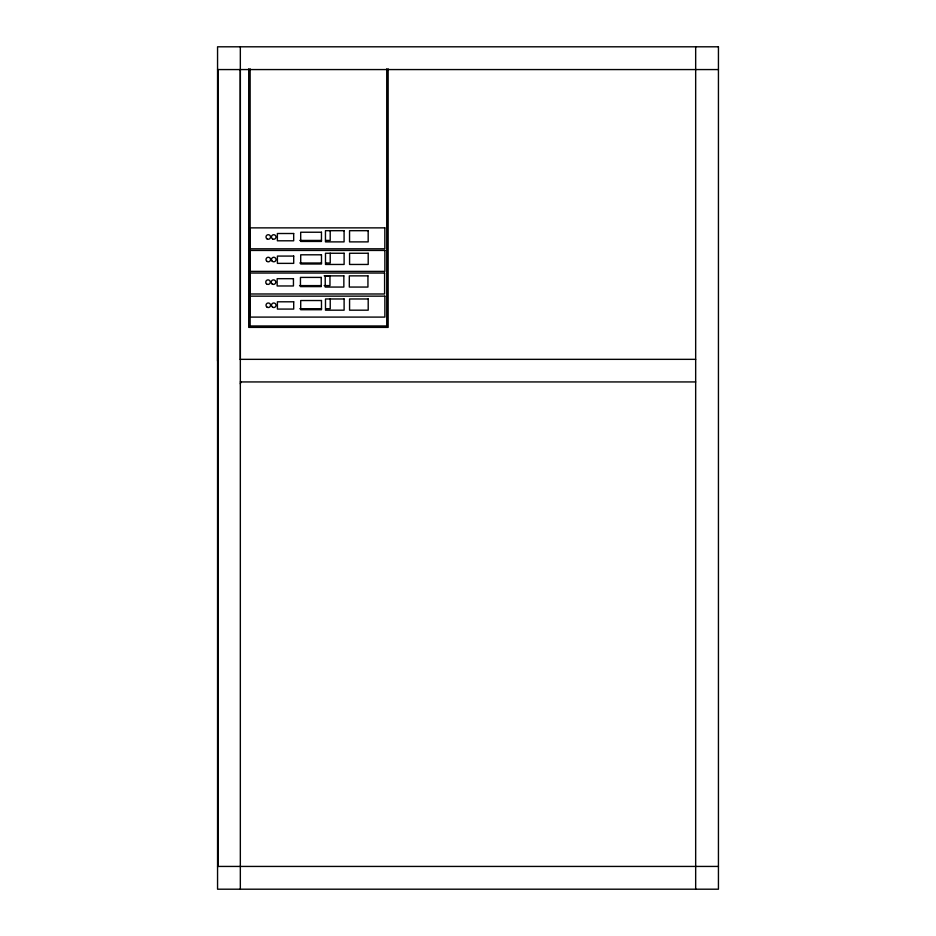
<?xml version="1.0" encoding="UTF-8"?>
<svg xmlns="http://www.w3.org/2000/svg" width="936" height="936" viewBox="0 0 936 936"><rect width="100%" height="100%" fill="white"/><g stroke="black" fill="none" stroke-linecap="round" stroke-linejoin="round"><path stroke-width="1.4" d="M240.33 359.541L240.33 69.568M217.561 69.568L718.438 69.568M299.777 240.435L321.504 240.435M325.857 240.435L330.197 240.435L330.197 230.595M299.801 263.004L321.528 263.004M325.88 263.004L330.221 263.004L330.221 253.165M324.172 275.769L329.963 275.769L329.963 285.609L324.172 285.609M299.543 285.609L321.27 285.609M299.801 308.716L321.528 308.716M325.88 308.716L330.221 308.716L330.221 298.888M250.134 325.974L386.743 325.974M240.33 359.342L695.67 359.342M217.561 360.992L218.123 69.568L218.123 866.432M240.33 381.935L695.67 381.935M240.33 383.76L240.891 381.935M217.561 866.432L718.438 866.432M695.67 46.8L695.67 889.2M388.147 68.784L388.147 327.389L248.719 327.389L248.719 68.784M386.743 68.784L386.743 327.389M250.134 68.784L250.134 327.389M240.33 46.8L240.33 889.2M718.438 46.8L217.561 46.8L217.561 889.2L718.438 889.2L718.438 46.8M384.836 227.869L250.052 227.869L250.052 248.812L384.836 248.812L384.836 227.869M344.085 230.689L325.459 230.689L325.459 241.886L344.085 241.886L344.085 230.689M368.176 230.689L349.549 230.689L349.549 241.886L368.176 241.886L368.176 230.689M321.457 232.233L300.69 232.233L300.69 241.441L321.457 241.441L321.457 232.233M293.682 233.509L277.372 233.509L277.372 240.798L293.682 240.798L293.682 233.509M384.871 250.439L250.087 250.439L250.087 271.381L384.871 271.381L384.871 250.439M344.109 253.258L325.494 253.258L325.494 264.455L344.109 264.455L344.109 253.258M368.199 253.258L349.573 253.258L349.573 264.455L368.199 264.455L368.199 253.258M321.481 254.803L300.713 254.803L300.713 263.999L321.481 263.999L321.481 254.803M293.705 256.078L277.407 256.078L277.407 263.367L293.705 263.367L293.705 256.078M384.602 273.043L249.818 273.043L249.818 293.986L384.602 293.986L384.602 273.043M343.851 275.863L325.225 275.863L325.225 287.059L343.851 287.059L343.851 275.863M367.942 275.863L349.315 275.863L349.315 287.059L367.942 287.059L367.942 275.863M321.224 277.407L300.456 277.407L300.456 286.603L321.224 286.603L321.224 277.407M293.448 278.682L277.15 278.682L277.15 285.971L293.448 285.971L293.448 278.682M384.871 296.15L250.087 296.15L250.087 317.093L384.871 317.093L384.871 296.15M344.109 298.97L325.494 298.97L325.494 310.179L344.109 310.179L344.109 298.97M368.199 298.97L349.573 298.97L349.573 310.179L368.199 310.179L368.199 298.97M321.481 300.526L300.713 300.526L300.713 309.722L321.481 309.722L321.481 300.526M293.705 301.801L277.407 301.801L277.407 309.079L293.705 309.079L293.705 301.801M266.69 261.156A2.281 2.281 0 0 0 270.492 260.126A2.281 2.281 0 0 0 267.708 257.341A2.281 2.281 0 0 0 266.69 261.156M272.154 261.156A2.281 2.281 0 0 0 275.956 260.126A2.281 2.281 0 0 0 273.172 257.341A2.281 2.281 0 0 0 272.154 261.156M267.158 307.23A2.281 2.281 0 0 0 270.574 305.265A2.281 2.281 0 0 0 267.158 303.287A2.281 2.281 0 0 0 267.158 307.23M272.622 307.23A2.281 2.281 0 0 0 276.038 305.265A2.281 2.281 0 0 0 272.622 303.287A2.281 2.281 0 0 0 272.622 307.23M266.432 283.76A2.281 2.281 0 0 0 270.235 282.731A2.281 2.281 0 0 0 267.45 279.946A2.281 2.281 0 0 0 266.432 283.76M271.896 283.76A2.281 2.281 0 0 0 275.699 282.731A2.281 2.281 0 0 0 272.914 279.946A2.281 2.281 0 0 0 271.896 283.76M267.134 238.949A2.281 2.281 0 0 0 270.551 236.972A2.281 2.281 0 0 0 267.134 235.006A2.281 2.281 0 0 0 267.134 238.949M272.598 238.949A2.281 2.281 0 0 0 276.015 236.972A2.281 2.281 0 0 0 272.598 235.006A2.281 2.281 0 0 0 272.598 238.949"/></g></svg>
